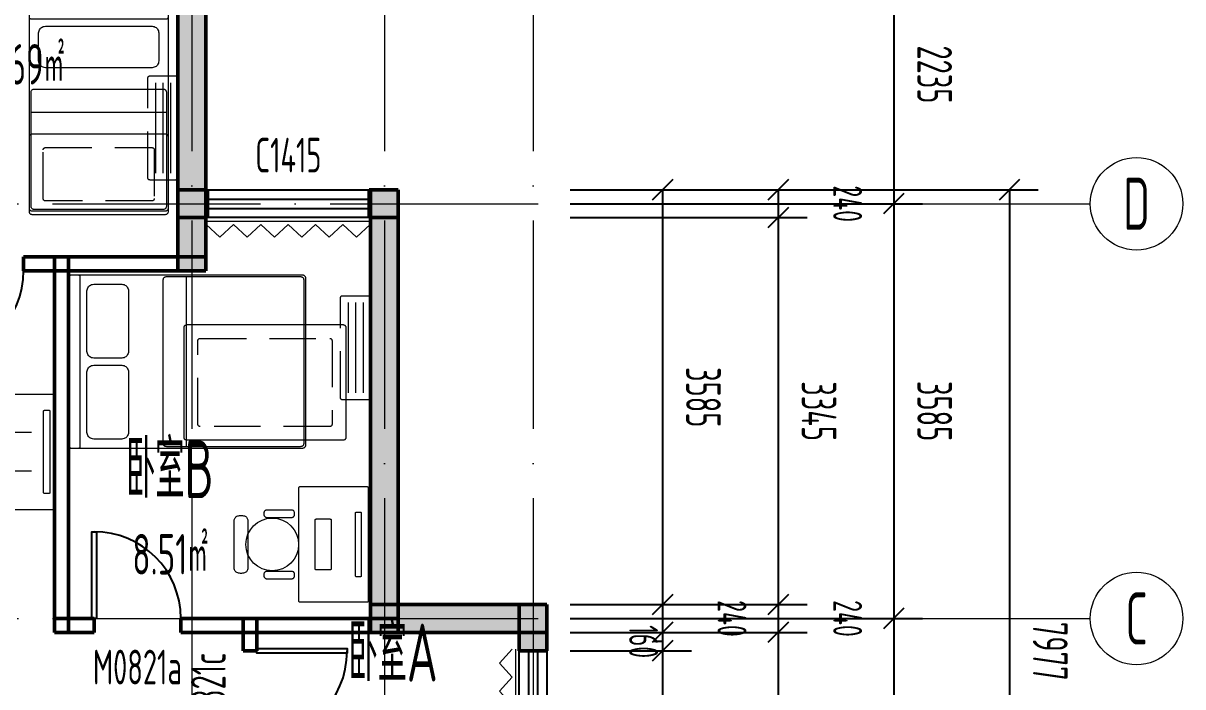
# Model space of a CAD drawing. Header units: millimetres. Extents: x -26062 to 33338, y -26608 to 15392.
# Drawn here: x 3247 to 13276, y -6531 to -795 of the extents above; entities that cross this region are included whole.
import ezdxf
from ezdxf.enums import TextEntityAlignment as Align

# ---------------------------------------------------------------- set-up
doc = ezdxf.new("R2010")
doc.units = ezdxf.units.MM
doc.header["$LTSCALE"] = 100
doc.linetypes.add('CENTER', pattern=[24, 18, -3, 0, -3])
doc.linetypes.add('DASHED', pattern=[6, 4, -2])
for name, color, linetype, lineweight in [('AXIS', 1, 'CENTER', 13), ('AXIS-NUM', 3, 'CONTINUOUS', 18), ('DIM', 3, 'CONTINUOUS', 13), ('DOOR', 4, 'CONTINUOUS', 25), ('FURN', 8, 'CONTINUOUS', 13), ('ROOM-TEXT', 7, 'CONTINUOUS', 25), ('WALL', 7, 'CONTINUOUS', 50), ('WALL-HATCH', 7, 'CONTINUOUS', 13), ('WINDOW', 4, 'CONTINUOUS', 25)]:
    doc.layers.add(name, color=color, linetype=linetype, lineweight=lineweight)
doc.styles.add('HZ', font='gbenor.shx', dxfattribs={"width": 0.7, "bigfont": 'gbcbig.shx'})
doc.dimstyles.new('GB', dxfattribs={"dimscale": 100, "dimtxt": 3, "dimasz": 1.25, "dimexe": 2.5, "dimexo": 2, "dimgap": 1, "dimtad": 1, "dimdec": 0, "dimtxsty": 'HZ', "dimtsz": 1.25, "dimcen": 2.5, "dimazin": 3, "dimtfac": 1, "dimtmove": 1, "dimatfit": 3})

# ---------------------------------------------------------------- blocks, each defined once
blk = doc.blocks.new('家具-单人床1.2m-1')
at = {"color": 0, "lineweight": -2}
blk.add_line((-585, -24), (585, -24), dxfattribs=at)
for points in [[(-570, 880), (570, 880), (574.79, 879.79), (579.17, 879.17), (583.13, 878.13), (586.67, 876.67), (589.79, 874.79), (592.5, 872.5), (594.79, 869.79), (596.67, 866.67), (598.13, 863.13), (599.17, 859.17), (599.79, 854.79), (600, 850), (600, -850), (599.79, -854.79), (599.17, -859.17), (598.13, -863.12), (596.67, -866.67), (594.79, -869.79), (592.5, -872.5), (589.79, -874.79), (586.67, -876.67), (583.13, -878.12), (579.17, -879.17), (574.79, -879.79), (570, -880), (-570, -880), (-574.79, -879.79), (-579.17, -879.17), (-583.12, -878.12), (-586.67, -876.67), (-589.79, -874.79), (-592.5, -872.5), (-594.79, -869.79), (-596.67, -866.67), (-598.12, -863.12), (-599.17, -859.17), (-599.79, -854.79), (-600, -850), (-600, 850), (-599.79, 854.79), (-599.17, 859.17), (-598.12, 863.13), (-596.67, 866.67), (-594.79, 869.79), (-592.5, 872.5), (-589.79, 874.79), (-586.67, 876.67), (-583.12, 878.13), (-579.17, 879.17), (-574.79, 879.79)], [(-580, 880), (580, 880), (583.19, 879.86), (586.11, 879.44), (588.75, 878.75), (591.11, 877.78), (593.19, 876.53), (595, 875), (596.53, 873.19), (597.78, 871.11), (598.75, 868.75), (599.44, 866.11), (599.86, 863.19), (600, 860), (600, 800), (599.86, 796.81), (599.44, 793.89), (598.75, 791.25), (597.78, 788.89), (596.53, 786.81), (595, 785), (593.19, 783.47), (591.11, 782.22), (588.75, 781.25), (586.11, 780.56), (583.19, 780.14), (580, 780), (-580, 780), (-583.19, 780.14), (-586.11, 780.56), (-588.75, 781.25), (-591.11, 782.22), (-593.19, 783.47), (-595, 785), (-596.53, 786.81), (-597.78, 788.89), (-598.75, 791.25), (-599.44, 793.89), (-599.86, 796.81), (-600, 800), (-600, 860), (-599.86, 863.19), (-599.44, 866.11), (-598.75, 868.75), (-597.78, 871.11), (-596.53, 873.19), (-595, 875), (-593.19, 876.53), (-591.11, 877.78), (-588.75, 878.75), (-586.11, 879.44), (-583.19, 879.86)], [(-450, 720), (450, 720), (461.18, 719.51), (471.39, 718.06), (480.63, 715.63), (488.89, 712.22), (496.18, 707.85), (502.5, 702.5), (507.85, 696.18), (512.22, 688.89), (515.63, 680.63), (518.06, 671.39), (519.51, 661.18), (520, 650), (520, 430), (519.51, 418.82), (518.06, 408.61), (515.63, 399.38), (512.22, 391.11), (507.85, 383.82), (502.5, 377.5), (496.18, 372.15), (488.89, 367.78), (480.63, 364.38), (471.39, 361.94), (461.18, 360.49), (450, 360), (-450, 360), (-461.18, 360.49), (-471.39, 361.94), (-480.62, 364.38), (-488.89, 367.78), (-496.18, 372.15), (-502.5, 377.5), (-507.85, 383.82), (-512.22, 391.11), (-515.62, 399.38), (-518.06, 408.61), (-519.51, 418.82), (-520, 430), (-520, 650), (-519.51, 661.18), (-518.06, 671.39), (-515.62, 680.63), (-512.22, 688.89), (-507.85, 696.18), (-502.5, 702.5), (-496.18, 707.85), (-488.89, 712.22), (-480.62, 715.63), (-471.39, 718.06), (-461.18, 719.51)], [(-555, 176), (555, 176), (559.79, 175.79), (564.17, 175.17), (568.13, 174.13), (571.67, 172.67), (574.79, 170.79), (577.5, 168.5), (579.79, 165.79), (581.67, 162.67), (583.13, 159.13), (584.17, 155.17), (584.79, 150.79), (585, 146), (585, -835), (584.79, -839.79), (584.17, -844.17), (583.13, -848.12), (581.67, -851.67), (579.79, -854.79), (577.5, -857.5), (574.79, -859.79), (571.67, -861.67), (568.13, -863.12), (564.17, -864.17), (559.79, -864.79), (555, -865), (-555, -865), (-559.79, -864.79), (-564.17, -864.17), (-568.12, -863.12), (-571.67, -861.67), (-574.79, -859.79), (-577.5, -857.5), (-579.79, -854.79), (-581.67, -851.67), (-583.12, -848.12), (-584.17, -844.17), (-584.79, -839.79), (-585, -835), (-585, 146), (-584.79, 150.79), (-584.17, 155.17), (-583.12, 159.13), (-581.67, 162.67), (-579.79, 165.79), (-577.5, 168.5), (-574.79, 170.79), (-571.67, 172.67), (-568.12, 174.13), (-564.17, 175.17), (-559.79, 175.79)]]:
    blk.add_lwpolyline(points, close=True, dxfattribs=at)
blk = doc.blocks.new('家具-挂机空调-3')
at = {"color": 0, "lineweight": -2}
for p, q in [((-390, 65), (390, 65)), ((-390, 0), (390, 0)), ((-390, -65), (390, -65))]:
    blk.add_line(p, q, dxfattribs=at)
at = {"color": 0, "linetype": 'DASHED', "lineweight": -2}
blk.add_lwpolyline([(-430, 130), (430, 130), (433.19, 129.86), (436.11, 129.44), (438.75, 128.75), (441.11, 127.78), (443.19, 126.53), (445, 125), (446.53, 123.19), (447.78, 121.11), (448.75, 118.75), (449.44, 116.11), (449.86, 113.19), (450, 110), (450, -110), (449.86, -113.19), (449.44, -116.11), (448.75, -118.75), (447.78, -121.11), (446.53, -123.19), (445, -125), (443.19, -126.53), (441.11, -127.78), (438.75, -128.75), (436.11, -129.44), (433.19, -129.86), (430, -130), (-430, -130), (-433.19, -129.86), (-436.11, -129.44), (-438.75, -128.75), (-441.11, -127.78), (-443.19, -126.53), (-445, -125), (-446.53, -123.19), (-447.78, -121.11), (-448.75, -118.75), (-449.44, -116.11), (-449.86, -113.19), (-450, -110), (-450, 110), (-449.86, 113.19), (-449.44, 116.11), (-448.75, 118.75), (-447.78, 121.11), (-446.53, 123.19), (-445, 125), (-443.19, 126.53), (-441.11, 127.78), (-438.75, 128.75), (-436.11, 129.44), (-433.19, 129.86)], close=True, dxfattribs=at)
blk = doc.blocks.new('家具-地毯-4')
at = {"color": 0, "lineweight": -2}
blk.add_lwpolyline([(-570, 350), (570, 350), (574.79, 349.79), (579.17, 349.17), (583.13, 348.13), (586.67, 346.67), (589.79, 344.79), (592.5, 342.5), (594.79, 339.79), (596.67, 336.67), (598.13, 333.13), (599.17, 329.17), (599.79, 324.79), (600, 320), (600, -320), (599.79, -324.79), (599.17, -329.17), (598.13, -333.12), (596.67, -336.67), (594.79, -339.79), (592.5, -342.5), (589.79, -344.79), (586.67, -346.67), (583.13, -348.12), (579.17, -349.17), (574.79, -349.79), (570, -350), (-570, -350), (-574.79, -349.79), (-579.17, -349.17), (-583.12, -348.12), (-586.67, -346.67), (-589.79, -344.79), (-592.5, -342.5), (-594.79, -339.79), (-596.67, -336.67), (-598.12, -333.12), (-599.17, -329.17), (-599.79, -324.79), (-600, -320), (-600, 320), (-599.79, 324.79), (-599.17, 329.17), (-598.12, 333.13), (-596.67, 336.67), (-594.79, 339.79), (-592.5, 342.5), (-589.79, 344.79), (-586.67, 346.67), (-583.12, 348.13), (-579.17, 349.17), (-574.79, 349.79)], close=True, dxfattribs=at)
at = {"color": 0, "linetype": 'DASHED', "lineweight": -2}
blk.add_lwpolyline([(-460, 230), (460, 230), (463.19, 229.86), (466.11, 229.44), (468.75, 228.75), (471.11, 227.78), (473.19, 226.53), (475, 225), (476.53, 223.19), (477.78, 221.11), (478.75, 218.75), (479.44, 216.11), (479.86, 213.19), (480, 210), (480, -210), (479.86, -213.19), (479.44, -216.11), (478.75, -218.75), (477.78, -221.11), (476.53, -223.19), (475, -225), (473.19, -226.53), (471.11, -227.78), (468.75, -228.75), (466.11, -229.44), (463.19, -229.86), (460, -230), (-460, -230), (-463.19, -229.86), (-466.11, -229.44), (-468.75, -228.75), (-471.11, -227.78), (-473.19, -226.53), (-475, -225), (-476.53, -223.19), (-477.78, -221.11), (-478.75, -218.75), (-479.44, -216.11), (-479.86, -213.19), (-480, -210), (-480, 210), (-479.86, 213.19), (-479.44, 216.11), (-478.75, 218.75), (-477.78, 221.11), (-476.53, 223.19), (-475, 225), (-473.19, 226.53), (-471.11, 227.78), (-468.75, 228.75), (-466.11, 229.44), (-463.19, 229.86)], close=True, dxfattribs=at)
blk = doc.blocks.new('家具-双人床1.5m-5')
at = {"color": 0, "lineweight": -2}
blk.add_line((-735, 5), (735, 5), dxfattribs=at)
for points in [[(-720, 1025), (720, 1025), (724.79, 1024.79), (729.17, 1024.17), (733.13, 1023.13), (736.67, 1021.67), (739.79, 1019.79), (742.5, 1017.5), (744.79, 1014.79), (746.67, 1011.67), (748.13, 1008.13), (749.17, 1004.17), (749.79, 999.79), (750, 995), (750, -995), (749.79, -999.79), (749.17, -1004.17), (748.13, -1008.12), (746.67, -1011.67), (744.79, -1014.79), (742.5, -1017.5), (739.79, -1019.79), (736.67, -1021.67), (733.13, -1023.12), (729.17, -1024.17), (724.79, -1024.79), (720, -1025), (-720, -1025), (-724.79, -1024.79), (-729.17, -1024.17), (-733.12, -1023.12), (-736.67, -1021.67), (-739.79, -1019.79), (-742.5, -1017.5), (-744.79, -1014.79), (-746.67, -1011.67), (-748.12, -1008.12), (-749.17, -1004.17), (-749.79, -999.79), (-750, -995), (-750, 995), (-749.79, 999.79), (-749.17, 1004.17), (-748.12, 1008.13), (-746.67, 1011.67), (-744.79, 1014.79), (-742.5, 1017.5), (-739.79, 1019.79), (-736.67, 1021.67), (-733.12, 1023.13), (-729.17, 1024.17), (-724.79, 1024.79)], [(-730, 1025), (730, 1025), (733.19, 1024.86), (736.11, 1024.44), (738.75, 1023.75), (741.11, 1022.78), (743.19, 1021.53), (745, 1020), (746.53, 1018.19), (747.78, 1016.11), (748.75, 1013.75), (749.44, 1011.11), (749.86, 1008.19), (750, 1005), (750, 945), (749.86, 941.81), (749.44, 938.89), (748.75, 936.25), (747.78, 933.89), (746.53, 931.81), (745, 930), (743.19, 928.47), (741.11, 927.22), (738.75, 926.25), (736.11, 925.56), (733.19, 925.14), (730, 925), (-730, 925), (-733.19, 925.14), (-736.11, 925.56), (-738.75, 926.25), (-741.11, 927.22), (-743.19, 928.47), (-745, 930), (-746.53, 931.81), (-747.78, 933.89), (-748.75, 936.25), (-749.44, 938.89), (-749.86, 941.81), (-750, 945), (-750, 1005), (-749.86, 1008.19), (-749.44, 1011.11), (-748.75, 1013.75), (-747.78, 1016.11), (-746.53, 1018.19), (-745, 1020), (-743.19, 1021.53), (-741.11, 1022.78), (-738.75, 1023.75), (-736.11, 1024.44), (-733.19, 1024.86)], [(-600, 865), (-100, 865), (-88.82, 864.51), (-78.61, 863.06), (-69.37, 860.63), (-61.11, 857.22), (-53.82, 852.85), (-47.5, 847.5), (-42.15, 841.18), (-37.78, 833.89), (-34.37, 825.63), (-31.94, 816.39), (-30.49, 806.18), (-30, 795), (-30, 575), (-30.49, 563.82), (-31.94, 553.61), (-34.37, 544.38), (-37.78, 536.11), (-42.15, 528.82), (-47.5, 522.5), (-53.82, 517.15), (-61.11, 512.78), (-69.37, 509.38), (-78.61, 506.94), (-88.82, 505.49), (-100, 505), (-600, 505), (-611.18, 505.49), (-621.39, 506.94), (-630.62, 509.38), (-638.89, 512.78), (-646.18, 517.15), (-652.5, 522.5), (-657.85, 528.82), (-662.22, 536.11), (-665.62, 544.38), (-668.06, 553.61), (-669.51, 563.82), (-670, 575), (-670, 795), (-669.51, 806.18), (-668.06, 816.39), (-665.62, 825.63), (-662.22, 833.89), (-657.85, 841.18), (-652.5, 847.5), (-646.18, 852.85), (-638.89, 857.22), (-630.62, 860.63), (-621.39, 863.06), (-611.18, 864.51)], [(100, 865), (600, 865), (611.18, 864.51), (621.39, 863.06), (630.63, 860.63), (638.89, 857.22), (646.18, 852.85), (652.5, 847.5), (657.85, 841.18), (662.22, 833.89), (665.63, 825.63), (668.06, 816.39), (669.51, 806.18), (670, 795), (670, 575), (669.51, 563.82), (668.06, 553.61), (665.63, 544.38), (662.22, 536.11), (657.85, 528.82), (652.5, 522.5), (646.18, 517.15), (638.89, 512.78), (630.63, 509.38), (621.39, 506.94), (611.18, 505.49), (600, 505), (100, 505), (88.82, 505.49), (78.61, 506.94), (69.38, 509.38), (61.11, 512.78), (53.82, 517.15), (47.5, 522.5), (42.15, 528.82), (37.78, 536.11), (34.38, 544.38), (31.94, 553.61), (30.49, 563.82), (30, 575), (30, 795), (30.49, 806.18), (31.94, 816.39), (34.38, 825.63), (37.78, 833.89), (42.15, 841.18), (47.5, 847.5), (53.82, 852.85), (61.11, 857.22), (69.38, 860.63), (78.61, 863.06), (88.82, 864.51)], [(-705, 205), (705, 205), (709.79, 204.79), (714.17, 204.17), (718.13, 203.13), (721.67, 201.67), (724.79, 199.79), (727.5, 197.5), (729.79, 194.79), (731.67, 191.67), (733.13, 188.13), (734.17, 184.17), (734.79, 179.79), (735, 175), (735, -980), (734.79, -984.79), (734.17, -989.17), (733.13, -993.12), (731.67, -996.67), (729.79, -999.79), (727.5, -1002.5), (724.79, -1004.79), (721.67, -1006.67), (718.13, -1008.12), (714.17, -1009.17), (709.79, -1009.79), (705, -1010), (-705, -1010), (-709.79, -1009.79), (-714.17, -1009.17), (-718.12, -1008.12), (-721.67, -1006.67), (-724.79, -1004.79), (-727.5, -1002.5), (-729.79, -999.79), (-731.67, -996.67), (-733.12, -993.12), (-734.17, -989.17), (-734.79, -984.79), (-735, -980), (-735, 175), (-734.79, 179.79), (-734.17, 184.17), (-733.12, 188.13), (-731.67, 191.67), (-729.79, 194.79), (-727.5, 197.5), (-724.79, 199.79), (-721.67, 201.67), (-718.12, 203.13), (-714.17, 204.17), (-709.79, 204.79)]]:
    blk.add_lwpolyline(points, close=True, dxfattribs=at)
blk = doc.blocks.new('家具-书桌-6')
at = {"color": 0, "lineweight": -2}
for points in [[(-488, 300), (488, 300), (489.92, 299.92), (491.67, 299.67), (493.25, 299.25), (494.67, 298.67), (495.92, 297.92), (497, 297), (497.92, 295.92), (498.67, 294.67), (499.25, 293.25), (499.67, 291.67), (499.92, 289.92), (500, 288), (500, -288), (499.92, -289.92), (499.67, -291.67), (499.25, -293.25), (498.67, -294.67), (497.92, -295.92), (497, -297), (495.92, -297.92), (494.67, -298.67), (493.25, -299.25), (491.67, -299.67), (489.92, -299.92), (488, -300), (-488, -300), (-489.92, -299.92), (-491.67, -299.67), (-493.25, -299.25), (-494.67, -298.67), (-495.92, -297.92), (-497, -297), (-497.92, -295.92), (-498.67, -294.67), (-499.25, -293.25), (-499.67, -291.67), (-499.92, -289.92), (-500, -288), (-500, 288), (-499.92, 289.92), (-499.67, 291.67), (-499.25, 293.25), (-498.67, 294.67), (-497.92, 295.92), (-497, 297), (-495.92, 297.92), (-494.67, 298.67), (-493.25, 299.25), (-491.67, 299.67), (-489.92, 299.92)], [(-270, 240), (270, 240), (271.6, 239.93), (273.06, 239.72), (274.38, 239.38), (275.56, 238.89), (276.6, 238.26), (277.5, 237.5), (278.26, 236.6), (278.89, 235.56), (279.38, 234.38), (279.72, 233.06), (279.93, 231.6), (280, 230), (280, 200), (279.93, 198.4), (279.72, 196.94), (279.38, 195.63), (278.89, 194.44), (278.26, 193.4), (277.5, 192.5), (276.6, 191.74), (275.56, 191.11), (274.38, 190.63), (273.06, 190.28), (271.6, 190.07), (270, 190), (-270, 190), (-271.6, 190.07), (-273.06, 190.28), (-274.37, 190.63), (-275.56, 191.11), (-276.6, 191.74), (-277.5, 192.5), (-278.26, 193.4), (-278.89, 194.44), (-279.37, 195.63), (-279.72, 196.94), (-279.93, 198.4), (-280, 200), (-280, 230), (-279.93, 231.6), (-279.72, 233.06), (-279.37, 234.38), (-278.89, 235.56), (-278.26, 236.6), (-277.5, 237.5), (-276.6, 238.26), (-275.56, 238.89), (-274.37, 239.38), (-273.06, 239.72), (-271.6, 239.93)], [(-208, -20), (208, -20), (209.92, -20.08), (211.67, -20.33), (213.25, -20.75), (214.67, -21.33), (215.92, -22.08), (217, -23), (217.92, -24.08), (218.67, -25.33), (219.25, -26.75), (219.67, -28.33), (219.92, -30.08), (220, -32), (220, -148), (219.92, -149.92), (219.67, -151.67), (219.25, -153.25), (218.67, -154.67), (217.92, -155.92), (217, -157), (215.92, -157.92), (214.67, -158.67), (213.25, -159.25), (211.67, -159.67), (209.92, -159.92), (208, -160), (-208, -160), (-209.92, -159.92), (-211.67, -159.67), (-213.25, -159.25), (-214.67, -158.67), (-215.92, -157.92), (-217, -157), (-217.92, -155.92), (-218.67, -154.67), (-219.25, -153.25), (-219.67, -151.67), (-219.92, -149.92), (-220, -148), (-220, -32), (-219.92, -30.08), (-219.67, -28.33), (-219.25, -26.75), (-218.67, -25.33), (-217.92, -24.08), (-217, -23), (-215.92, -22.08), (-214.67, -21.33), (-213.25, -20.75), (-211.67, -20.33), (-209.92, -20.08)]]:
    blk.add_lwpolyline(points, close=True, dxfattribs=at)
blk = doc.blocks.new('家具-办公椅-7')
at = {"color": 0, "lineweight": -2}
for points in [[(-195, 300), (195, 300), (203.78, 299.62), (211.81, 298.47), (219.06, 296.56), (225.56, 293.89), (231.28, 290.45), (236.25, 286.25), (240.45, 281.28), (243.89, 275.56), (246.56, 269.06), (248.47, 261.81), (249.62, 253.78), (250, 245), (250, 235), (249.62, 226.22), (248.47, 218.19), (246.56, 210.94), (243.89, 204.44), (240.45, 198.72), (236.25, 193.75), (231.28, 189.55), (225.56, 186.11), (219.06, 183.44), (211.81, 181.53), (203.78, 180.38), (195, 180), (-195, 180), (-203.78, 180.38), (-211.81, 181.53), (-219.06, 183.44), (-225.56, 186.11), (-231.28, 189.55), (-236.25, 193.75), (-240.45, 198.72), (-243.89, 204.44), (-246.56, 210.94), (-248.47, 218.19), (-249.62, 226.22), (-250, 235), (-250, 245), (-249.62, 253.78), (-248.47, 261.81), (-246.56, 269.06), (-243.89, 275.56), (-240.45, 281.28), (-236.25, 286.25), (-231.28, 290.45), (-225.56, 293.89), (-219.06, 296.56), (-211.81, 298.47), (-203.78, 299.62)], [(-270, 40), (-260, 40), (-255.21, 39.79), (-250.83, 39.17), (-246.87, 38.13), (-243.33, 36.67), (-240.21, 34.79), (-237.5, 32.5), (-235.21, 29.79), (-233.33, 26.67), (-231.87, 23.13), (-230.83, 19.17), (-230.21, 14.79), (-230, 10), (-230, -190), (-230.21, -194.79), (-230.83, -199.17), (-231.87, -203.12), (-233.33, -206.67), (-235.21, -209.79), (-237.5, -212.5), (-240.21, -214.79), (-243.33, -216.67), (-246.87, -218.12), (-250.83, -219.17), (-255.21, -219.79), (-260, -220), (-270, -220), (-274.79, -219.79), (-279.17, -219.17), (-283.12, -218.12), (-286.67, -216.67), (-289.79, -214.79), (-292.5, -212.5), (-294.79, -209.79), (-296.67, -206.67), (-298.12, -203.12), (-299.17, -199.17), (-299.79, -194.79), (-300, -190), (-300, 10), (-299.79, 14.79), (-299.17, 19.17), (-298.12, 23.13), (-296.67, 26.67), (-294.79, 29.79), (-292.5, 32.5), (-289.79, 34.79), (-286.67, 36.67), (-283.12, 38.13), (-279.17, 39.17), (-274.79, 39.79)], [(260, 40), (270, 40), (274.79, 39.79), (279.17, 39.17), (283.13, 38.13), (286.67, 36.67), (289.79, 34.79), (292.5, 32.5), (294.79, 29.79), (296.67, 26.67), (298.13, 23.13), (299.17, 19.17), (299.79, 14.79), (300, 10), (300, -190), (299.79, -194.79), (299.17, -199.17), (298.13, -203.12), (296.67, -206.67), (294.79, -209.79), (292.5, -212.5), (289.79, -214.79), (286.67, -216.67), (283.13, -218.12), (279.17, -219.17), (274.79, -219.79), (270, -220), (260, -220), (255.21, -219.79), (250.83, -219.17), (246.88, -218.12), (243.33, -216.67), (240.21, -214.79), (237.5, -212.5), (235.21, -209.79), (233.33, -206.67), (231.88, -203.12), (230.83, -199.17), (230.21, -194.79), (230, -190), (230, 10), (230.21, 14.79), (230.83, 19.17), (231.88, 23.13), (233.33, 26.67), (235.21, 29.79), (237.5, 32.5), (240.21, 34.79), (243.33, 36.67), (246.88, 38.13), (250.83, 39.17), (255.21, 39.79)]]:
    blk.add_lwpolyline(points, close=True, dxfattribs=at)
blk.add_circle((0, -30), 228, dxfattribs=at)
blk = doc.blocks.new('家具-落地窗帘-8')
at = {"color": 0, "lineweight": -2}
blk.add_line((-710, 60), (710, 60), dxfattribs=at)
blk.add_lwpolyline([(-710, 30), (-591.67, -80), (-473.33, 30), (-355, -80), (-236.67, 30), (-118.33, -80), (0, 30), (118.33, -80), (236.67, 30), (355, -80), (473.33, 30), (591.67, -80), (710, 30)], dxfattribs=at)
blk = doc.blocks.new('家具-地毯-9')
at = {"color": 0, "lineweight": -2}
blk.add_lwpolyline([(-670, 500), (670, 500), (674.79, 499.79), (679.17, 499.17), (683.13, 498.13), (686.67, 496.67), (689.79, 494.79), (692.5, 492.5), (694.79, 489.79), (696.67, 486.67), (698.13, 483.13), (699.17, 479.17), (699.79, 474.79), (700, 470), (700, -470), (699.79, -474.79), (699.17, -479.17), (698.13, -483.12), (696.67, -486.67), (694.79, -489.79), (692.5, -492.5), (689.79, -494.79), (686.67, -496.67), (683.13, -498.12), (679.17, -499.17), (674.79, -499.79), (670, -500), (-670, -500), (-674.79, -499.79), (-679.17, -499.17), (-683.12, -498.12), (-686.67, -496.67), (-689.79, -494.79), (-692.5, -492.5), (-694.79, -489.79), (-696.67, -486.67), (-698.12, -483.12), (-699.17, -479.17), (-699.79, -474.79), (-700, -470), (-700, 470), (-699.79, 474.79), (-699.17, 479.17), (-698.12, 483.13), (-696.67, 486.67), (-694.79, 489.79), (-692.5, 492.5), (-689.79, 494.79), (-686.67, 496.67), (-683.12, 498.13), (-679.17, 499.17), (-674.79, 499.79)], close=True, dxfattribs=at)
at = {"color": 0, "linetype": 'DASHED', "lineweight": -2}
blk.add_lwpolyline([(-560, 380), (560, 380), (563.19, 379.86), (566.11, 379.44), (568.75, 378.75), (571.11, 377.78), (573.19, 376.53), (575, 375), (576.53, 373.19), (577.78, 371.11), (578.75, 368.75), (579.44, 366.11), (579.86, 363.19), (580, 360), (580, -360), (579.86, -363.19), (579.44, -366.11), (578.75, -368.75), (577.78, -371.11), (576.53, -373.19), (575, -375), (573.19, -376.53), (571.11, -377.78), (568.75, -378.75), (566.11, -379.44), (563.19, -379.86), (560, -380), (-560, -380), (-563.19, -379.86), (-566.11, -379.44), (-568.75, -378.75), (-571.11, -377.78), (-573.19, -376.53), (-575, -375), (-576.53, -373.19), (-577.78, -371.11), (-578.75, -368.75), (-579.44, -366.11), (-579.86, -363.19), (-580, -360), (-580, 360), (-579.86, 363.19), (-579.44, 366.11), (-578.75, 368.75), (-577.78, 371.11), (-576.53, 373.19), (-575, 375), (-573.19, 376.53), (-571.11, 377.78), (-568.75, 378.75), (-566.11, 379.44), (-563.19, 379.86)], close=True, dxfattribs=at)
blk = doc.blocks.new('家具-落地窗帘-11')
at = {"color": 0, "lineweight": -2}
blk.add_line((-1150, 60), (1150, 60), dxfattribs=at)
blk.add_lwpolyline([(-1150, 30), (-1028.95, -80), (-907.89, 30), (-786.84, -80), (-665.79, 30), (-544.74, -80), (-423.68, 30), (-302.63, -80), (-181.58, 30), (-60.53, -80), (60.53, 30), (181.58, -80), (302.63, 30), (423.68, -80), (544.74, 30), (665.79, -80), (786.84, 30), (907.89, -80), (1028.95, 30), (1150, -80)], dxfattribs=at)
blk = doc.blocks.new('家具-电视柜-16')
at = {"color": 0, "lineweight": -2}
for p, q in [((-166.67, 0), (-166.67, -200)), ((166.67, 0), (166.67, -200))]:
    blk.add_line(p, q, dxfattribs=at)
for points in [[(-492, 200), (492, 200), (493.28, 199.94), (494.44, 199.78), (495.5, 199.5), (496.44, 199.11), (497.28, 198.61), (498, 198), (498.61, 197.28), (499.11, 196.44), (499.5, 195.5), (499.78, 194.44), (499.94, 193.28), (500, 192), (500, -192), (499.94, -193.28), (499.78, -194.44), (499.5, -195.5), (499.11, -196.44), (498.61, -197.28), (498, -198), (497.28, -198.61), (496.44, -199.11), (495.5, -199.5), (494.44, -199.78), (493.28, -199.94), (492, -200), (-492, -200), (-493.28, -199.94), (-494.44, -199.78), (-495.5, -199.5), (-496.44, -199.11), (-497.28, -198.61), (-498, -198), (-498.61, -197.28), (-499.11, -196.44), (-499.5, -195.5), (-499.78, -194.44), (-499.94, -193.28), (-500, -192), (-500, 192), (-499.94, 193.28), (-499.78, 194.44), (-499.5, 195.5), (-499.11, 196.44), (-498.61, 197.28), (-498, 198), (-497.28, 198.61), (-496.44, 199.11), (-495.5, 199.5), (-494.44, 199.78), (-493.28, 199.94)], [(-350, 160), (350, 160), (351.6, 159.93), (353.06, 159.72), (354.38, 159.38), (355.56, 158.89), (356.6, 158.26), (357.5, 157.5), (358.26, 156.6), (358.89, 155.56), (359.38, 154.38), (359.72, 153.06), (359.93, 151.6), (360, 150), (360, 115), (359.93, 113.4), (359.72, 111.94), (359.38, 110.63), (358.89, 109.44), (358.26, 108.4), (357.5, 107.5), (356.6, 106.74), (355.56, 106.11), (354.38, 105.63), (353.06, 105.28), (351.6, 105.07), (350, 105), (-350, 105), (-351.6, 105.07), (-353.06, 105.28), (-354.37, 105.63), (-355.56, 106.11), (-356.6, 106.74), (-357.5, 107.5), (-358.26, 108.4), (-358.89, 109.44), (-359.37, 110.63), (-359.72, 111.94), (-359.93, 113.4), (-360, 115), (-360, 150), (-359.93, 151.6), (-359.72, 153.06), (-359.37, 154.38), (-358.89, 155.56), (-358.26, 156.6), (-357.5, 157.5), (-356.6, 158.26), (-355.56, 158.89), (-354.37, 159.38), (-353.06, 159.72), (-351.6, 159.93)]]:
    blk.add_lwpolyline(points, close=True, dxfattribs=at)
blk = doc.blocks.new('*D67')
at = {"color": 0, "lineweight": -2}
for p, q in [((8864.39, -2146.61), (8687.61, -2323.39)), ((7976, -2235), (9026, -2235)), ((8776, -2235), (8776, -5820)), ((8864.39, -5731.61), (8687.61, -5908.39)), ((7976, -5820), (9026, -5820))]:
    blk.add_line(p, q, dxfattribs=at)
at = {"color": 0, "lineweight": -2, "style": 'HZ', "width": 0.7}
blk.add_text('3585', height=300, rotation=-90, dxfattribs=at).set_placement((8889.64, -4027.5), align=Align.BOTTOM_CENTER)
blk = doc.blocks.new('*D68')
at = {"color": 0, "lineweight": -2}
for p, q in [((8864.39, -5731.61), (8687.61, -5908.39)), ((7976, -5820), (9026, -5820)), ((8776, -5820), (8776, -6060)), ((8864.39, -5971.61), (8687.61, -6148.39)), ((8776, -5940), (9139.64, -5940)), ((7976, -6060), (9026, -6060))]:
    blk.add_line(p, q, dxfattribs=at)
at = {"color": 0, "lineweight": -2, "style": 'HZ', "width": 0.7}
blk.add_text('240', height=250, rotation=-90, dxfattribs=at).set_placement((9177.14, -5940), align=Align.BOTTOM_CENTER)
blk = doc.blocks.new('*D69')
at = {"color": 0, "lineweight": -2}
for p, q in [((8864.39, -5971.61), (8687.61, -6148.39)), ((7976, -6060), (9026, -6060)), ((8776, -6060), (8776, -6220)), ((8864.39, -6131.61), (8687.61, -6308.39)), ((8776, -6140), (8699.86, -6140)), ((7976, -6220), (9026, -6220))]:
    blk.add_line(p, q, dxfattribs=at)
at = {"color": 0, "lineweight": -2, "style": 'HZ', "width": 0.7}
blk.add_text('160', height=250, rotation=-90, dxfattribs=at).set_placement((8412.36, -6140), align=Align.BOTTOM_CENTER)
blk = doc.blocks.new('*D70')
at = {"color": 0, "lineweight": -2}
for p, q in [((8864.39, -6131.61), (8687.61, -6308.39)), ((7976, -6220), (9026, -6220)), ((8776, -6220), (8776, -8490)), ((8864.39, -8401.61), (8687.61, -8578.39)), ((7976, -8490), (9026, -8490))]:
    blk.add_line(p, q, dxfattribs=at)
at = {"color": 0, "lineweight": -2, "style": 'HZ', "width": 0.7}
blk.add_text('2270', height=300, rotation=-90, dxfattribs=at).set_placement((8889.64, -7355), align=Align.BOTTOM_CENTER)
blk = doc.blocks.new('*D74')
at = {"color": 0, "lineweight": -2}
for p, q in [((9864.39, -2146.61), (9687.61, -2323.39)), ((7976, -2235), (10026, -2235)), ((9776, -2235), (9776, -2475)), ((9864.39, -2386.61), (9687.61, -2563.39)), ((9776, -2355), (10139.64, -2355)), ((7976, -2475), (10026, -2475))]:
    blk.add_line(p, q, dxfattribs=at)
at = {"color": 0, "lineweight": -2, "style": 'HZ', "width": 0.7}
blk.add_text('240', height=250, rotation=-90, dxfattribs=at).set_placement((10177.14, -2355), align=Align.BOTTOM_CENTER)
blk = doc.blocks.new('*D75')
at = {"color": 0, "lineweight": -2}
for p, q in [((9864.39, -2386.61), (9687.61, -2563.39)), ((7976, -2475), (10026, -2475)), ((9776, -2475), (9776, -5820)), ((9864.39, -5731.61), (9687.61, -5908.39)), ((7976, -5820), (10026, -5820))]:
    blk.add_line(p, q, dxfattribs=at)
at = {"color": 0, "lineweight": -2, "style": 'HZ', "width": 0.7}
blk.add_text('3345', height=300, rotation=-90, dxfattribs=at).set_placement((9889.64, -4147.5), align=Align.BOTTOM_CENTER)
blk = doc.blocks.new('*D76')
at = {"color": 0, "lineweight": -2}
for p, q in [((9864.39, -5731.61), (9687.61, -5908.39)), ((7976, -5820), (10026, -5820)), ((9776, -5820), (9776, -6060)), ((9864.39, -5971.61), (9687.61, -6148.39)), ((9776, -5940), (10139.64, -5940)), ((7976, -6060), (10026, -6060))]:
    blk.add_line(p, q, dxfattribs=at)
at = {"color": 0, "lineweight": -2, "style": 'HZ', "width": 0.7}
blk.add_text('240', height=250, rotation=-90, dxfattribs=at).set_placement((10177.14, -5940), align=Align.BOTTOM_CENTER)
blk = doc.blocks.new('*D77')
at = {"color": 0, "lineweight": -2}
for p, q in [((9864.39, -5971.61), (9687.61, -6148.39)), ((7976, -6060), (10026, -6060)), ((9776, -6060), (9776, -8615)), ((7976, -8615), (10026, -8615)), ((9864.39, -8526.61), (9687.61, -8703.39))]:
    blk.add_line(p, q, dxfattribs=at)
at = {"color": 0, "lineweight": -2, "style": 'HZ', "width": 0.7}
blk.add_text('2555', height=300, rotation=-90, dxfattribs=at).set_placement((9889.64, -7337.5), align=Align.BOTTOM_CENTER)
blk = doc.blocks.new('*D81')
at = {"color": 0, "lineweight": -2}
for p, q in [((11864.39, -2146.61), (11687.61, -2323.39)), ((7976, -2235), (12026, -2235)), ((11776, -2235), (11776, -10212)), ((11864.39, -10123.61), (11687.61, -10300.39)), ((7976, -10212), (12026, -10212))]:
    blk.add_line(p, q, dxfattribs=at)
at = {"color": 0, "lineweight": -2, "style": 'HZ', "width": 0.7}
blk.add_text('7977', height=300, rotation=-90, dxfattribs=at).set_placement((11889.64, -6223.5), align=Align.BOTTOM_CENTER)
blk = doc.blocks.new('*D91')
at = {"color": 0, "lineweight": -2}
for p, q in [((10864.39, -31.61), (10687.61, -208.39)), ((7976, -120), (11026, -120)), ((10776, -120), (10776, -2355)), ((10864.39, -2266.61), (10687.61, -2443.39)), ((7976, -2355), (11026, -2355))]:
    blk.add_line(p, q, dxfattribs=at)
at = {"color": 0, "lineweight": -2, "style": 'HZ', "width": 0.7}
blk.add_text('2235', height=300, rotation=-90, dxfattribs=at).set_placement((10889.64, -1237.5), align=Align.BOTTOM_CENTER)
blk = doc.blocks.new('*D93')
at = {"color": 0, "lineweight": -2}
for p, q in [((10864.39, -2266.61), (10687.61, -2443.39)), ((7976, -2355), (11026, -2355)), ((10776, -2355), (10776, -5940)), ((10864.39, -5851.61), (10687.61, -6028.39)), ((7976, -5940), (11026, -5940))]:
    blk.add_line(p, q, dxfattribs=at)
at = {"color": 0, "lineweight": -2, "style": 'HZ', "width": 0.7}
blk.add_text('3585', height=300, rotation=-90, dxfattribs=at).set_placement((10889.64, -4147.5), align=Align.BOTTOM_CENTER)
blk = doc.blocks.new('*D95')
at = {"color": 0, "lineweight": -2}
for p, q in [((10864.39, -5851.61), (10687.61, -6028.39)), ((7976, -5940), (11026, -5940)), ((10776, -5940), (10776, -8735)), ((10864.39, -8646.61), (10687.61, -8823.39)), ((7976, -8735), (11026, -8735))]:
    blk.add_line(p, q, dxfattribs=at)
at = {"color": 0, "lineweight": -2, "style": 'HZ', "width": 0.7}
blk.add_text('2795', height=300, rotation=-90, dxfattribs=at).set_placement((10889.64, -7337.5), align=Align.BOTTOM_CENTER)

msp = doc.modelspace()

# ---------------------------------------------------------------- hatches: boundary and pattern name
at = {"layer": 'WALL-HATCH'}
for points in [[(4825, 0), (4825, -2475), (4585, -2475), (4585, 0)], [(4585, -2235), (4840, -2235), (4840, -2475), (4585, -2475)], [(4825, -2235), (4825, -2934), (4585, -2934), (4585, -2235)], [(6240, -2235), (6491, -2235), (6491, -2475), (6240, -2475)], [(6491, -2235), (6491, -6060), (6251, -6060), (6251, -2235)], [(6491, -5820), (6491, -6060), (6251, -6060), (6251, -5820)], [(6251, -5820), (7776, -5820), (7776, -6060), (6251, -6060)], [(7776, -5820), (7776, -6220), (7536, -6220), (7536, -5820)]]:
    msp.add_hatch(color=256, dxfattribs=at).paths.add_polyline_path(points)

# ---------------------------------------------------------------- linework, layer by layer
at = {"layer": 'AXIS'}
for p, q in [((4705, 4700), (4705, -14912)), ((6371, 4700), (6371, -14912)), ((7656, 4700), (7656, -14912)), ((-3700, -2355), (12476, -2355)), ((-3700, -5940), (12476, -5940))]:
    msp.add_line(p, q, dxfattribs=at)
at = {"layer": 'AXIS-NUM'}
for centre in [(12876, -2355), (12876, -5940)]:
    msp.add_circle(centre, 400, dxfattribs=at)
at = {"layer": 'DOOR'}
for p, q in [((3250, -2814), (3250, -2934)), ((3860, -5940), (3860, -6060)), ((4610, -5940), (4610, -6060)), ((5268, -6220), (5148, -6220))]:
    msp.add_line(p, q, dxfattribs=at)
for points in [[(3840, -5940), (3840, -5190), (3880, -5190), (3880, -5940)], [(5268, -6200), (6048, -6200), (6048, -6240), (5268, -6240)]]:
    msp.add_lwpolyline(points, close=True, dxfattribs=at)
for centre, radius, start, end in [((2500, -2934), 750, 270, 0), ((3860, -5940), 750, 0, 90), ((5268, -6220), 780, 270, 0)]:
    msp.add_arc(centre, radius, start, end, dxfattribs=at)
at = {"layer": 'WALL'}
for p, q in [((4585, 0), (4585, -2475)), ((4825, 0), (4825, -2475)), ((4585, -2235), (4840, -2235)), ((4585, -2235), (4585, -2934)), ((4825, -2235), (4825, -2934)), ((4840, -2235), (4840, -2475)), ((6240, -2235), (6491, -2235)), ((6240, -2235), (6240, -2475)), ((6251, -2235), (6251, -6060)), ((6491, -2235), (6491, -6060)), ((4585, -2475), (4840, -2475)), ((6240, -2475), (6491, -2475)), ((3250, -2814), (3638, -2814)), ((3250, -2814), (3250, -2934)), ((3518, -2814), (4825, -2814)), ((3518, -2814), (3518, -6060)), ((3638, -2814), (3638, -6060)), ((3250, -2934), (3638, -2934)), ((3518, -2934), (4825, -2934)), ((6251, -5820), (6251, -6060)), ((6251, -5820), (7776, -5820)), ((6491, -5820), (6491, -6060)), ((7536, -5820), (7536, -6220)), ((7776, -5820), (7776, -6220)), ((3518, -5940), (3860, -5940)), ((3860, -5940), (3860, -6060)), ((4610, -5940), (5268, -5940)), ((4610, -5940), (4610, -6060)), ((5148, -5940), (6491, -5940)), ((5148, -5940), (5148, -6220)), ((5268, -5940), (5268, -6220)), ((3518, -6060), (3860, -6060)), ((4610, -6060), (5268, -6060)), ((5148, -6060), (6491, -6060)), ((6251, -6060), (7776, -6060)), ((5268, -6220), (5148, -6220)), ((7776, -6220), (7536, -6220))]:
    msp.add_line(p, q, dxfattribs=at)
at = {"layer": 'WINDOW'}
for p, q in [((4840, -2315), (6240, -2315)), ((4840, -2395), (6240, -2395)), ((7616, -6220), (7616, -8490)), ((7696, -6220), (7696, -8490))]:
    msp.add_line(p, q, dxfattribs=at)
for points in [[(4840, -2235), (6240, -2235), (6240, -2475), (4840, -2475)], [(7776, -6220), (7776, -8490), (7536, -8490), (7536, -6220)]]:
    msp.add_lwpolyline(points, close=True, dxfattribs=at)

# ---------------------------------------------------------------- block references
at = {"layer": 'FURN'}
for name, p in [('家具-单人床1.2m-1', (3900, -1540)), ('家具-地毯-4', (3900, -2100)), ('家具-落地窗帘-8', (5538, -2565)), ('家具-地毯-9', (5338, -3900))]:
    msp.add_blockref(name, p, dxfattribs=at)
for name, p, rotation in [('家具-挂机空调-3', (4455, -1700), 270), ('家具-双人床1.5m-5', (4663, -3720), 90), ('家具-挂机空调-3', (6121, -3600), 270), ('家具-电视柜-16', (3318, -4500), 270), ('家具-书桌-6', (5931, -5300), 270), ('家具-办公椅-7', (5371, -5300), 90), ('家具-落地窗帘-11', (7446, -7355), 270)]:
    msp.add_blockref(name, p, dxfattribs=dict(at, rotation=rotation))

# ---------------------------------------------------------------- texts
at = {"layer": 'AXIS-NUM', "style": 'HZ', "width": 0.7}
for s, p in [('D', (12876, -2355)), ('C', (12876, -5940))]:
    msp.add_text(s, height=450, dxfattribs=at).set_placement(p, align=Align.MIDDLE_CENTER)
at = {"layer": 'DOOR', "style": 'HZ', "width": 0.7}
msp.add_text('M0821a', height=300, dxfattribs=at).set_placement((4235, -6360), align=Align.MIDDLE_CENTER)
msp.add_text('M0821c', height=300, rotation=90, dxfattribs=at).set_placement((4848, -6610), align=Align.MIDDLE_CENTER)
at = {"layer": 'ROOM-TEXT', "style": 'HZ', "width": 0.7}
for s, p in [('5.69㎡', (3253.57, -975)), ('8.51㎡', (4516.57, -5210))]:
    msp.add_text(s, height=350, dxfattribs=at).set_placement(p, align=Align.TOP_CENTER)
for s, p in [('卧室B', (4516.57, -5050)), ('卧室A', (6446.57, -6635))]:
    msp.add_text(s, height=500, dxfattribs=at).set_placement(p, align=Align.BOTTOM_CENTER)
at = {"layer": 'WINDOW', "style": 'HZ', "width": 0.7}
msp.add_text('C1415', height=300, dxfattribs=at).set_placement((5540, -1935), align=Align.MIDDLE_CENTER)

# ---------------------------------------------------------------- dimensions: what is measured, and where the dimension line sits
at = {"layer": 'DIM'}
for base, p1, p2, picture, middle in [((10776, -2355), (7776, -120), (7776, -2355), '*D91', (11039.64, -1237.5)), ((8776, -5820), (7776, -2235), (7776, -5820), '*D67', (9039.64, -4027.5)), ((11776, -10212), (7776, -2235), (7776, -10212), '*D81', (12039.64, -6223.5)), ((10776, -5940), (7776, -2355), (7776, -5940), '*D93', (11039.64, -4147.5)), ((9776, -5820), (7776, -2475), (7776, -5820), '*D75', (10039.64, -4147.5)), ((10776, -8735), (7776, -5940), (7776, -8735), '*D95', (11039.64, -7337.5)), ((9776, -8615), (7776, -6060), (7776, -8615), '*D77', (10039.64, -7337.5)), ((8776, -8490), (7776, -6220), (7776, -8490), '*D70', (9039.64, -7355))]:
    dim = msp.add_linear_dim(base=base, p1=p1, p2=p2, angle=270, dimstyle='GB', dxfattribs=at)
    dim.commit()
    dim.dimension.update_dxf_attribs({"geometry": picture, "text_midpoint": middle})
for base, p1, p2, picture, middle in [((9776, -2475), (7776, -2235), (7776, -2475), '*D74', (10302.14, -2355)), ((8776, -6060), (7776, -5820), (7776, -6060), '*D68', (9302.14, -5940)), ((9776, -6060), (7776, -5820), (7776, -6060), '*D76', (10302.14, -5940)), ((8776, -6220), (7776, -6060), (7776, -6220), '*D69', (8537.36, -6140))]:
    dim = msp.add_linear_dim(base=base, p1=p1, p2=p2, angle=270, dimstyle='GB', dxfattribs=at)
    dim.commit()
    dim.dimension.update_dxf_attribs({"geometry": picture, "text_midpoint": middle, "dimtype": 160})

doc.saveas('drawing.dxf')
